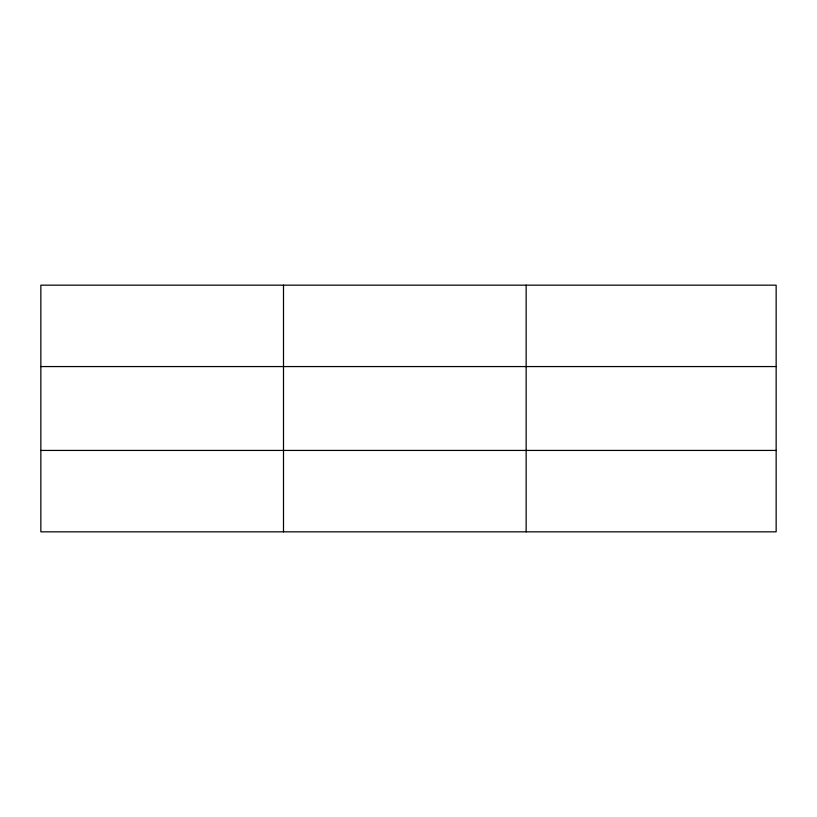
<?xml version="1.0" encoding="UTF-8"?>
<svg xmlns="http://www.w3.org/2000/svg" width="817" height="817" viewBox="0 0 817 817"><rect width="100%" height="100%" fill="white"/><g stroke="black" fill="none" stroke-linecap="round" stroke-linejoin="round"><path stroke-width="1.23" d="M283.499 531.836L283.499 285.164M526.148 531.836L526.148 285.164M776.15 366.567L776.15 285.164L40.85 285.164L40.85 531.836L776.15 531.836L776.15 366.567L40.85 366.567M40.85 450.433L776.15 450.433"/></g></svg>
